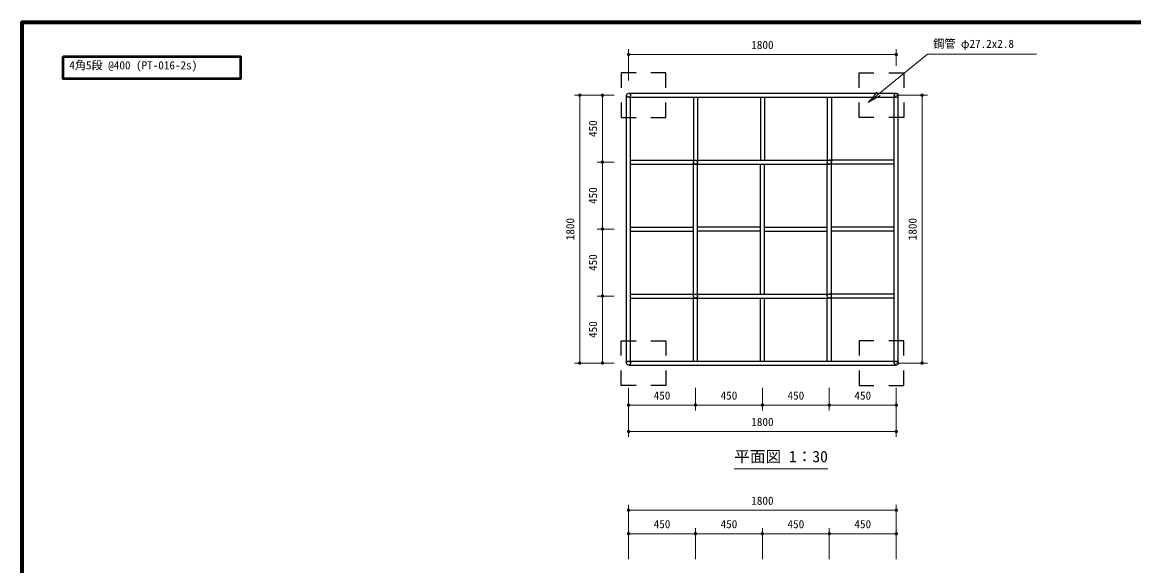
# Model space of a CAD drawing. Units: millimetres at full size, sheet at 1:30. Extents: x 450 to 12150, y 450 to 8460.
# Drawn here: x 450 to 7925, y 4807 to 8460 of the extents above; entities that cross this region are included whole.
import ezdxf
from ezdxf.enums import TextEntityAlignment as Align

# ---------------------------------------------------------------- set-up
doc = ezdxf.new("R2010")
doc.units = ezdxf.units.MM
doc.header["$LTSCALE"] = 30
doc.linetypes.add('USER1', pattern=[6.666666, 3.333333, -3.333333])
for name, color, linetype, lineweight in [('D-STR-DIM\u3000寸法線、寸法値', 7, 'Continuous', 13), ('D-STR-HTXT\u3000旗上げ', 7, 'Continuous', 13), ('D-STR-TXT\u3000文字列', 7, 'Continuous', 13), ('D-STR\u3000構造物外形線', 1, 'Continuous', 25), ('D-TTL', 7, 'Continuous', 70), ('D-TTL-FRAM\u3000タイトル枠、凡例図枠', 2, 'Continuous', 50)]:
    doc.layers.add(name, color=color, linetype=linetype, lineweight=lineweight)
doc.styles.add('ＭＳ ゴシック', font='')
doc.styles.get('ＭＳ ゴシック').set_extended_font_data('MS Gothic')

# ---------------------------------------------------------------- blocks, each defined once
blk = doc.blocks.new('filled_dot')
at = {"color": 0, "linetype": 'Continuous', "lineweight": -2, "const_width": 1.25}
blk.add_lwpolyline([(-0.625, 0, 1), (0.625, 0, 1)], format="xyb", close=True, dxfattribs=at)
blk = doc.blocks.new('open_arrow')
at = {"color": 0, "linetype": 'Continuous', "lineweight": -2}
blk.add_lwpolyline([(7.5, 1.25), (0, 0), (7.5, -1.25)], dxfattribs=at)

msp = doc.modelspace()

# ---------------------------------------------------------------- linework, layer by layer
at = {"layer": 'D-STR-DIM\u3000寸法線、寸法値'}
for p, q in [((4527.5, 8067.65), (4527.5, 8279.19)), ((6327.5, 8243.19), (4527.5, 8243.19)), ((6327.5, 8167.65), (6327.5, 8279.19)), ((4429.5, 7969.65), (4163.01, 7969.65)), ((4199.01, 7969.65), (4199.01, 6169.65)), ((4429.5, 7969.65), (4315.97, 7969.65)), ((4351.97, 7969.65), (4351.97, 7519.65)), ((6325.5, 7969.65), (6537.04, 7969.65)), ((6501.04, 7969.65), (6501.04, 6169.65)), ((4429.5, 7519.65), (4315.97, 7519.65)), ((4429.5, 7519.65), (4315.97, 7519.65)), ((4351.97, 7519.65), (4351.97, 7069.65)), ((4429.5, 7069.65), (4315.97, 7069.65)), ((4429.5, 7069.65), (4315.97, 7069.65)), ((4351.97, 7069.65), (4351.97, 6619.65)), ((4429.5, 6619.65), (4315.97, 6619.65)), ((4429.5, 6619.65), (4315.97, 6619.65)), ((4351.97, 6619.65), (4351.97, 6169.65)), ((4414.5, 6169.65), (4163.01, 6169.65)), ((4429.5, 6169.65), (4315.97, 6169.65)), ((6325.5, 6169.65), (6537.04, 6169.65)), ((4527.5, 6002.86), (4527.5, 5851.03)), ((4527.5, 6002.86), (4527.5, 5673.54)), ((4977.5, 6002.86), (4977.5, 5851.03)), ((4977.5, 6002.86), (4977.5, 5851.03)), ((5427.5, 6002.86), (5427.5, 5851.03)), ((5427.5, 6002.86), (5427.5, 5851.03)), ((5877.5, 6002.86), (5877.5, 5851.03)), ((5877.5, 6002.86), (5877.5, 5851.03)), ((6327.5, 6002.86), (6327.5, 5851.03)), ((6327.5, 6002.86), (6327.5, 5673.54)), ((4527.5, 5887.03), (4977.5, 5887.03)), ((4977.5, 5887.03), (5427.5, 5887.03)), ((5427.5, 5887.03), (5877.5, 5887.03)), ((5877.5, 5887.03), (6327.5, 5887.03)), ((4527.5, 5709.54), (6327.5, 5709.54)), ((4527.5, 4850.69), (4527.5, 5216.33)), ((4527.5, 5180.33), (6327.5, 5180.33)), ((6327.5, 4850.69), (6327.5, 5216.33)), ((4527.5, 4850.69), (4527.5, 5058.81)), ((4527.5, 5022.81), (4977.5, 5022.81)), ((4977.5, 4850.69), (4977.5, 5058.81)), ((4977.5, 4850.69), (4977.5, 5058.81)), ((4977.5, 5022.81), (5427.5, 5022.81)), ((5427.5, 4850.69), (5427.5, 5058.81)), ((5427.5, 4850.69), (5427.5, 5058.81)), ((5427.5, 5022.81), (5877.5, 5022.81)), ((5877.5, 4850.69), (5877.5, 5058.81)), ((5877.5, 4850.69), (5877.5, 5058.81)), ((5877.5, 5022.81), (6327.5, 5022.81)), ((6327.5, 4850.69), (6327.5, 5058.81))]:
    msp.add_line(p, q, dxfattribs=at)
at = {"layer": 'D-STR-HTXT\u3000旗上げ'}
msp.add_lwpolyline([(6139.44, 7921.62), (6537.15, 8244.53), (6549.15, 8244.53), (7271.36, 8244.53), (6910.25, 8244.53)], dxfattribs=at)
at = {"layer": 'D-STR-TXT\u3000文字列'}
msp.add_line((5237.84, 5458.77), (5867.84, 5458.77), dxfattribs=at)
at = {"layer": 'D-STR\u3000構造物外形線'}
for p, q in [((4513.9, 6170.55), (4513.9, 7968.74)), ((4528.41, 7983.25), (6326.6, 7983.25)), ((4528.41, 7956.05), (6326.6, 7956.05)), ((4541.1, 6168.74), (4541.1, 7968.74)), ((4963.9, 7956.05), (4963.9, 7518.74)), ((4991.1, 7956.05), (4991.1, 7533.25)), ((5413.9, 7956.05), (5413.9, 7533.25)), ((5441.1, 7956.05), (5441.1, 7533.25)), ((5863.9, 7956.05), (5863.9, 7533.25)), ((5891.1, 7956.05), (5891.1, 7518.74)), ((6313.9, 6170.55), (6313.9, 7968.74)), ((6341.1, 6170.55), (6341.1, 7968.74)), ((4541.1, 7533.25), (4978.41, 7533.25)), ((4541.1, 7506.05), (4978.41, 7506.05)), ((4963.9, 6618.74), (4963.9, 7518.74)), ((4978.41, 7533.25), (5878.41, 7533.25)), ((4978.41, 7506.05), (5878.41, 7506.05)), ((4991.1, 6618.74), (4991.1, 7518.74)), ((5413.9, 6633.25), (5413.9, 7506.05)), ((5441.1, 6633.25), (5441.1, 7506.05)), ((5863.9, 6618.74), (5863.9, 7518.74)), ((6313.9, 7533.25), (5876.6, 7533.25)), ((6313.9, 7506.05), (5876.6, 7506.05)), ((5891.1, 6618.74), (5891.1, 7518.74)), ((4541.1, 7083.25), (4963.9, 7083.25)), ((4541.1, 7056.05), (4963.9, 7056.05)), ((5413.9, 7083.25), (4991.1, 7083.25)), ((5413.9, 7056.05), (4991.1, 7056.05)), ((5441.1, 7083.25), (5863.9, 7083.25)), ((5441.1, 7056.05), (5863.9, 7056.05)), ((6313.9, 7083.25), (5891.1, 7083.25)), ((6313.9, 7056.05), (5891.1, 7056.05)), ((4541.1, 6633.25), (4963.9, 6633.25)), ((4541.1, 6606.05), (4976.6, 6606.05)), ((4963.9, 6183.25), (4963.9, 6606.05)), ((4978.41, 6633.25), (5876.6, 6633.25)), ((4978.41, 6606.05), (5876.6, 6606.05)), ((4991.1, 6183.25), (4991.1, 6606.05)), ((5413.9, 6183.25), (5413.9, 6606.05)), ((5441.1, 6183.25), (5441.1, 6606.05)), ((5863.9, 6183.25), (5863.9, 6606.05)), ((6313.9, 6633.25), (5876.6, 6633.25)), ((6313.9, 6606.05), (5876.6, 6606.05)), ((5891.1, 6183.25), (5891.1, 6606.05)), ((4528.41, 6183.25), (6326.6, 6183.25)), ((4528.41, 6156.05), (6326.6, 6156.05))]:
    msp.add_line(p, q, dxfattribs=at)
at = {"layer": 'D-STR\u3000構造物外形線', "linetype": 'USER1'}
for points in [[(4477.5, 7819.65), (4777.5, 7819.65), (4777.5, 8119.65), (4477.5, 8119.65)], [(6377.5, 7819.65), (6077.5, 7819.65), (6077.5, 8119.65), (6377.5, 8119.65)], [(4477.5, 6319.65), (4777.5, 6319.65), (4777.5, 6019.65), (4477.5, 6019.65)], [(6377.5, 6319.65), (6077.5, 6319.65), (6077.5, 6019.65), (6377.5, 6019.65)]]:
    msp.add_lwpolyline(points, close=True, dxfattribs=at)
at = {"layer": 'D-STR\u3000構造物外形線'}
for centre in [(4527.5, 7969.65), (6327.5, 7969.65), (4977.5, 7519.65), (5877.5, 7519.65), (4977.5, 6619.65), (5877.5, 6619.65), (4527.5, 6169.65), (6327.5, 6169.65)]:
    msp.add_circle(centre, 13.63, dxfattribs=at)
at = {"layer": 'D-TTL'}
msp.add_lwpolyline([(450, 450), (450, 8460), (12150, 8460), (12150, 450)], close=True, dxfattribs=at)
at = {"layer": 'D-TTL-FRAM\u3000タイトル枠、凡例図枠'}
msp.add_lwpolyline([(724.82, 8228.7), (1917.57, 8228.7), (1917.57, 8079.03), (724.82, 8079.03)], close=True, dxfattribs=at)

# ---------------------------------------------------------------- block references
at = {"layer": 'D-STR-DIM\u3000寸法線、寸法値', "xscale": 9, "yscale": 9}
for p in [(4527.5, 8243.19), (4527.5, 5887.03), (4977.5, 5887.03), (5427.5, 5887.03), (5877.5, 5887.03), (4527.5, 5709.54), (4527.5, 5180.33), (4527.5, 5022.81), (4977.5, 5022.81), (5427.5, 5022.81), (5877.5, 5022.81)]:
    msp.add_blockref('filled_dot', p, dxfattribs=at)
for p, rotation in [((6327.5, 8243.19), 180), ((4199.01, 7969.65), 270), ((4351.97, 7969.65), 270), ((6501.04, 7969.65), 270), ((4351.97, 7519.65), 270), ((4351.97, 7519.65), 90), ((4351.97, 7069.65), 270), ((4351.97, 7069.65), 90), ((4351.97, 6619.65), 270), ((4351.97, 6619.65), 90), ((4199.01, 6169.65), 90), ((4351.97, 6169.65), 90), ((6501.04, 6169.65), 90), ((4977.5, 5887.03), 180), ((5427.5, 5887.03), 180), ((5877.5, 5887.03), 180), ((6327.5, 5887.03), 180), ((6327.5, 5709.54), 180), ((6327.5, 5180.33), 180), ((4977.5, 5022.81), 180), ((5427.5, 5022.81), 180), ((5877.5, 5022.81), 180), ((6327.5, 5022.81), 180)]:
    msp.add_blockref('filled_dot', p, dxfattribs=dict(at, rotation=rotation))
at = {"layer": 'D-STR-HTXT\u3000旗上げ', "xscale": 12, "yscale": 12, "rotation": 39.1}
msp.add_blockref('open_arrow', (6139.44, 7921.62), dxfattribs=at)

# ---------------------------------------------------------------- texts
at = {"layer": 'D-STR-DIM\u3000寸法線、寸法値', "style": 'ＭＳ ゴシック'}
for s, p in [('1800', (5427.5, 8307.32)), ('450', (4752.5, 5951.16)), ('450', (5202.5, 5951.16)), ('450', (5652.5, 5951.16)), ('450', (6102.5, 5951.16)), ('1800', (5427.5, 5773.67)), ('1800', (5427.5, 5244.46)), ('450', (4752.5, 5086.94)), ('450', (5202.5, 5086.94)), ('450', (5652.5, 5086.94)), ('450', (6102.5, 5086.94))]:
    msp.add_text(s, height=54.99, dxfattribs=at).set_placement(p, align=Align.MIDDLE_CENTER)
for s, p in [('450', (4287.84, 7744.65)), ('450', (4287.84, 7294.65)), ('1800', (4134.88, 7069.65)), ('1800', (6436.91, 7069.65)), ('450', (4287.84, 6844.65)), ('450', (4287.84, 6394.65))]:
    msp.add_text(s, height=54.99, rotation=90, dxfattribs=at).set_placement(p, align=Align.MIDDLE_CENTER)
at = {"layer": 'D-STR-HTXT\u3000旗上げ', "style": 'ＭＳ ゴシック'}
msp.add_text('鋼管 φ27.2x2.8', height=54.99, dxfattribs=at).set_placement((6575.78, 8271.16), align=Align.BOTTOM_LEFT)
at = {"layer": 'D-STR-TXT\u3000文字列', "style": 'ＭＳ ゴシック'}
msp.add_text('4角5段 @400 (PT-016-2s)', height=54.99, dxfattribs=at).set_placement((766.1, 8198.32), align=Align.TOP_LEFT)
msp.add_text('平面図 1：30', height=76.98, dxfattribs=at).set_placement((5867.84, 5479.77), align=Align.BOTTOM_RIGHT)

doc.saveas('drawing.dxf')
